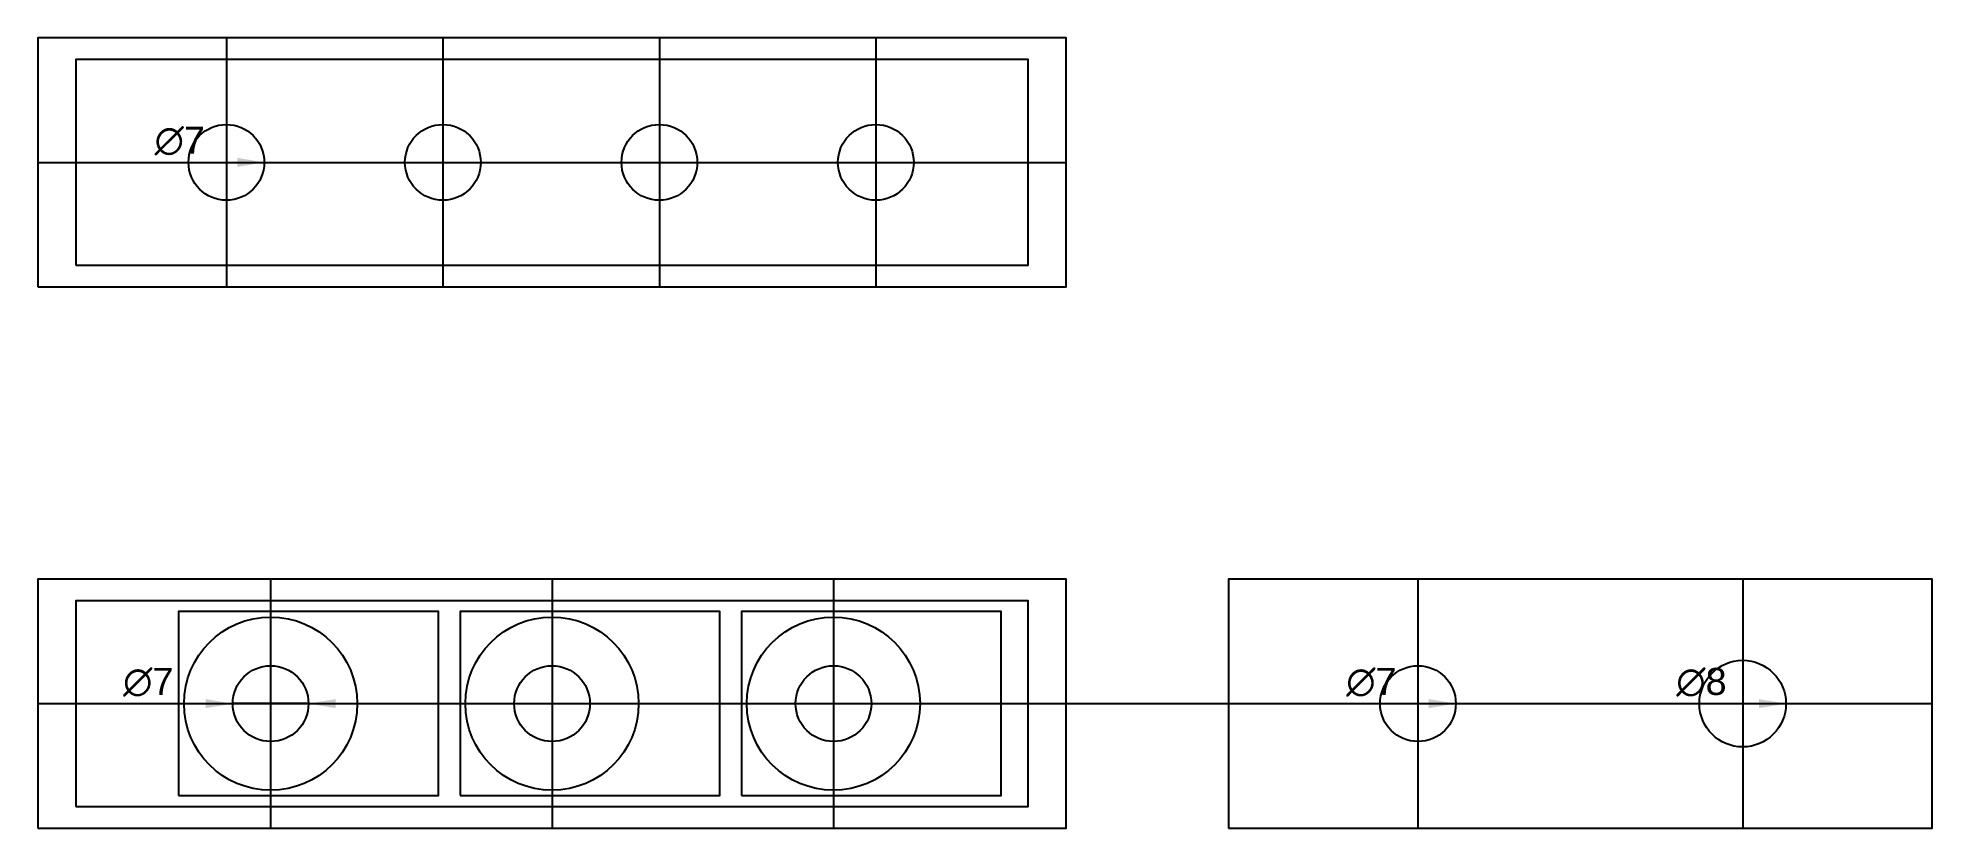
# Model space of a CAD drawing. Header units: millimetres. Extents: x 0 to 175, y 0 to 73.
import ezdxf

# ---------------------------------------------------------------- set-up
doc = ezdxf.new("R2010")
doc.units = ezdxf.units.MM
for name, color, linetype in [('Anno', 7, 'Continuous'), ('Guide', 160, 'Continuous'), ('Parts', 140, 'Continuous')]:
    doc.layers.add(name, color=color, linetype=linetype)
doc.styles.get("Standard").update_dxf_attribs({"font": 'arial.ttf'})
doc.dimstyles.new('ISO-25', dxfattribs={"dimtxt": 2.5, "dimasz": 2.5, "dimexe": 1.25, "dimexo": 0.625, "dimtad": 1, "dimtxsty": 'Standard', "dimcen": 2.5, "dimadec": 0, "dimazin": 0, "dimtfac": 1, "dimtmove": 0, "dimatfit": 3, "dimfxl": 1, "dimarcsym": 0})

# ---------------------------------------------------------------- blocks, each defined once
blk = doc.blocks.new('*U2')
at = {"layer": 'Parts'}
blk.add_circle((0, 0), 3.5, dxfattribs=at)
blk = doc.blocks.new('*U3')
at = {"layer": 'Parts', "color": 0, "linetype": 'ByBlock', "lineweight": -2, "transparency": 16777216}
for p in [(0, 0), (20, 0), (40, 0), (60, 0)]:
    blk.add_blockref('*U2', p, dxfattribs=at)
blk = doc.blocks.new('*D4')
at = {"layer": 'Anno', "color": 0, "lineweight": -2, "transparency": 16777216}
blk.add_line((10.31, 61.5), (18.42, 61.5), dxfattribs=at)
at = {"layer": 'Anno', "color": 0, "transparency": 16777216}
blk.add_solid([(18.42, 61.92), (18.42, 61.08), (20.92, 61.5)], dxfattribs=at)
at = {"layer": 'Defpoints', "color": 0, "transparency": 16777216}
for p in [(13.92, 61.5), (20.92, 61.5)]:
    blk.add_point(p, dxfattribs=at)
at = {"layer": 'Anno', "color": 0, "transparency": 16777216, "insert": (13.11, 63.47), "char_height": 2.5, "attachment_point": 5}
blk.add_mtext('∅7', dxfattribs=at)
blk = doc.blocks.new('*D5')
at = {"layer": 'Anno', "color": 0, "lineweight": -2, "transparency": 16777216}
for p, q in [((7.39, 11.5), (15.5, 11.5)), ((25, 11.5), (18, 11.5)), ((27.5, 11.5), (30, 11.5))]:
    blk.add_line(p, q, dxfattribs=at)
at = {"layer": 'Anno', "color": 0, "transparency": 16777216}
for points in [[(15.5, 11.92), (15.5, 11.08), (18, 11.5)], [(27.5, 11.92), (27.5, 11.08), (25, 11.5)]]:
    blk.add_solid(points, dxfattribs=at)
at = {"layer": 'Defpoints', "color": 0, "transparency": 16777216}
for p in [(18, 11.5), (25, 11.5)]:
    blk.add_point(p, dxfattribs=at)
at = {"layer": 'Anno', "color": 0, "transparency": 16777216, "insert": (10.2, 13.47), "char_height": 2.5, "attachment_point": 5}
blk.add_mtext('∅7', dxfattribs=at)
blk = doc.blocks.new('*D6')
at = {"layer": 'Anno', "color": 0, "lineweight": -2, "transparency": 16777216}
blk.add_line((120.39, 11.5), (128.5, 11.5), dxfattribs=at)
at = {"layer": 'Anno', "color": 0, "transparency": 16777216}
blk.add_solid([(128.5, 11.92), (128.5, 11.08), (131, 11.5)], dxfattribs=at)
at = {"layer": 'Defpoints', "color": 0, "transparency": 16777216}
for p in [(124, 11.5), (131, 11.5)]:
    blk.add_point(p, dxfattribs=at)
at = {"layer": 'Anno', "color": 0, "transparency": 16777216, "insert": (123.2, 13.47), "char_height": 2.5, "attachment_point": 5}
blk.add_mtext('∅7', dxfattribs=at)
blk = doc.blocks.new('*D7')
at = {"layer": 'Anno', "color": 0, "lineweight": -2, "transparency": 16777216}
blk.add_line((150.89, 11.5), (159, 11.5), dxfattribs=at)
at = {"layer": 'Anno', "color": 0, "transparency": 16777216}
blk.add_solid([(159, 11.92), (159, 11.08), (161.5, 11.5)], dxfattribs=at)
at = {"layer": 'Defpoints', "color": 0, "transparency": 16777216}
for p in [(153.5, 11.5), (161.5, 11.5)]:
    blk.add_point(p, dxfattribs=at)
at = {"layer": 'Anno', "color": 0, "transparency": 16777216, "insert": (153.69, 13.47), "char_height": 2.5, "attachment_point": 5}
blk.add_mtext('∅8', dxfattribs=at)

msp = doc.modelspace()

# ---------------------------------------------------------------- linework, layer by layer
for points in [[(0, 50), (95, 50), (95, 73), (0, 73)], [(3.5, 52), (91.5, 52), (91.5, 71), (3.5, 71)], [(0, 0), (95, 0), (95, 23), (0, 23)], [(110, 0), (175, 0), (175, 23), (110, 23)], [(3.5, 2), (91.5, 2), (91.5, 21), (3.5, 21)]]:
    msp.add_lwpolyline(points, close=True)
at = {"layer": 'Guide'}
for p, q in [((17.416, 73), (17.416, 50)), ((37.416, 73), (37.416, 50)), ((57.416, 73), (57.416, 50)), ((77.416, 73), (77.416, 50)), ((0, 61.5), (95, 61.5)), ((21.5, 23), (21.5, 0)), ((47.5, 23), (47.5, 0)), ((73.5, 23), (73.5, 0)), ((127.5, 23), (127.5, 0)), ((157.5, 23), (157.5, 0)), ((0, 11.5), (175, 11.5))]:
    msp.add_line(p, q, dxfattribs=at)
at = {"layer": 'Parts'}
for points in [[(13, 3), (37, 3), (37, 20), (13, 20)], [(39, 3), (63, 3), (63, 20), (39, 20)], [(65, 3), (89, 3), (89, 20), (65, 20)]]:
    msp.add_lwpolyline(points, close=True, dxfattribs=at)
for centre, radius in [((21.5, 11.5), 8), ((47.5, 11.5), 8), ((73.5, 11.5), 8), ((21.5, 11.5), 3.5), ((47.5, 11.5), 3.5), ((73.5, 11.5), 3.5), ((127.5, 11.5), 3.5), ((157.5, 11.5), 4)]:
    msp.add_circle(centre, radius, dxfattribs=at)

# ---------------------------------------------------------------- block references
msp.add_blockref('*U3', (17.416, 61.5), dxfattribs=at)

# ---------------------------------------------------------------- dimensions: what is measured, and where the dimension line sits
at = {"layer": 'Anno'}
for p1, p2, picture, middle in [((13.916, 61.5), (20.916, 61.5), '*D4', (13.111, 61.5)), ((124, 11.5), (131, 11.5), '*D6', (123.196, 11.5)), ((153.5, 11.5), (161.5, 11.5), '*D7', (153.693, 11.5))]:
    dim = msp.add_diameter_dim_2p(p1=p1, p2=p2, dimstyle='ISO-25', dxfattribs=at)
    dim.commit()
    dim.dimension.update_dxf_attribs({"geometry": picture, "text_midpoint": middle, "dimtype": 163})
dim = msp.add_diameter_dim_2p(p1=(25, 11.5), p2=(18, 11.5), dimstyle='ISO-25', dxfattribs=at)
dim.commit()
dim.dimension.update_dxf_attribs({"geometry": '*D5', "text_midpoint": (10.196, 13.471)})

doc.saveas('drawing.dxf')
